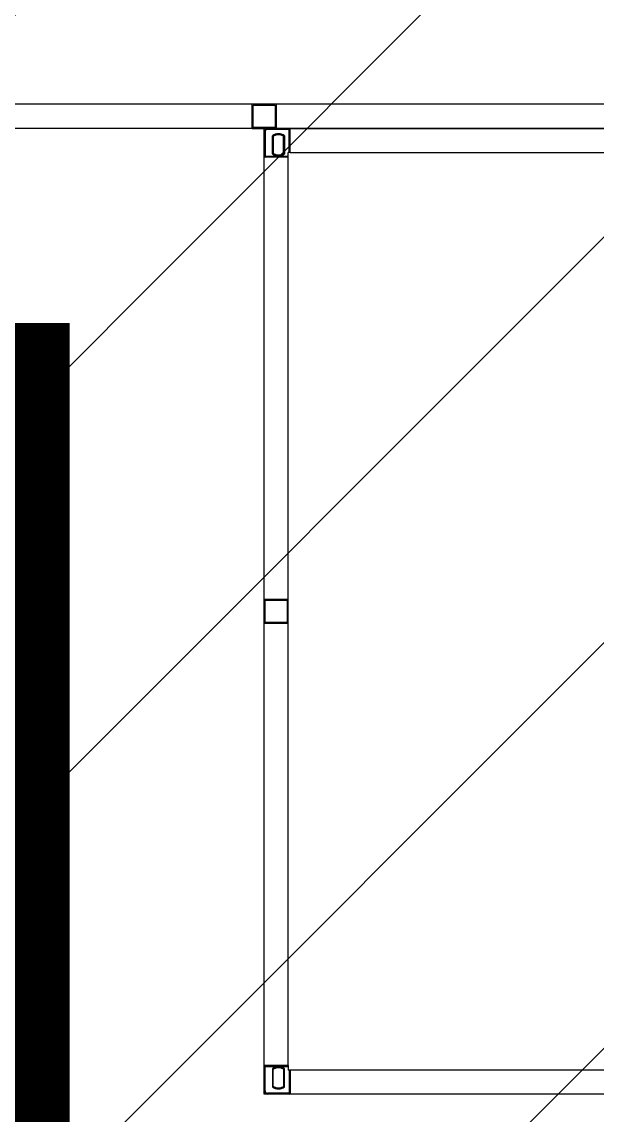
# Model space of a CAD drawing. Header units: millimetres. Extents: x 4133871 to 4440428, y -545651 to -495191.
# Drawn here: x 4199236.2 to 4199450.8, y -501090.8 to -500683.3 of the extents above; entities that cross this region are included whole.
import ezdxf

# ---------------------------------------------------------------- set-up
doc = ezdxf.new("R2010")
doc.units = ezdxf.units.MM
doc.header["$LTSCALE"] = 60
doc.layers.add('3', color=3, linetype='Continuous')

# ---------------------------------------------------------------- blocks, each defined once
blk = doc.blocks.new('KEY PLAN_NEW')
at = {"color": 253}
for p, q in [((-1287.42, -1488.94), (-1580.3, -1488.94)), ((-1465.36, -1491.94), (-1465.36, -1488.94)), ((-1462.36, -1488.94), (-1465.36, -1488.94)), ((-1465.24, -1489.06), (-1462.48, -1489.06)), ((-1465.24, -1489.06), (-1462.48, -1489.06)), ((-1465.24, -1491.82), (-1465.24, -1489.06)), ((-1462.48, -1489.06), (-1462.48, -1491.82)), ((-1462.36, -1488.94), (-1462.36, -1491.94)), ((-1465.36, -1491.94), (-1462.36, -1491.94)), ((-1462.48, -1491.82), (-1465.24, -1491.82)), ((-1460.62, -1494.94), (-1460.86, -1494.94)), ((-1460.86, -1495.5), (-1460.86, -1494.94)), ((-1460.86, -1608.38), (-1460.86, -1495.5)), ((-1460.62, -1494.94), (-1407.1, -1494.94)), ((-1463.86, -1550.44), (-1463.86, -1553.44)), ((-1463.86, -1550.44), (-1460.86, -1550.44)), ((-1463.74, -1553.32), (-1463.74, -1550.56)), ((-1463.74, -1550.56), (-1460.98, -1550.56)), ((-1460.98, -1550.56), (-1460.98, -1553.32)), ((-1460.98, -1550.56), (-1460.98, -1553.32)), ((-1460.86, -1553.44), (-1460.86, -1550.44)), ((-1460.86, -1553.44), (-1463.86, -1553.44)), ((-1460.98, -1553.32), (-1463.74, -1553.32)), ((-1460.86, -1608.38), (-1460.86, -1608.94)), ((-1460.62, -1608.94), (-1460.86, -1608.94)), ((-1407.1, -1608.94), (-1460.62, -1608.94))]:
    blk.add_line(p, q, dxfattribs=at)
at = {"color": 253, "linetype": 'Continuous'}
for p, q in [((-1463.74, -1492.35), (-1463.86, -1492.35)), ((-1463.74, -1492.06), (-1463.74, -1492.06)), ((-1463.74, -1492.06), (-1463.74, -1492.06)), ((-1463.74, -1492.35), (-1463.74, -1495.38)), ((-1463.45, -1492.06), (-1463.45, -1491.94)), ((-1460.74, -1492.06), (-1463.45, -1492.06)), ((-1462.84, -1495.1), (-1462.84, -1492.84)), ((-1462.72, -1492.91), (-1462.72, -1495.04)), ((-1461.45, -1495.04), (-1461.45, -1492.91)), ((-1461.33, -1492.84), (-1461.33, -1495.1)), ((-1460.74, -1491.94), (-1460.74, -1492.06)), ((-1460.62, -1492.06), (-1460.74, -1492.06)), ((-1460.74, -1494.94), (-1460.74, -1492.06)), ((-1460.62, -1494.94), (-1460.62, -1491.94)), ((-1463.74, -1495.38), (-1463.86, -1495.38)), ((-1460.86, -1495.5), (-1463.86, -1495.5)), ((-1463.74, -1495.5), (-1463.74, -1495.38)), ((-1463.74, -1495.38), (-1460.86, -1495.38)), ((-1460.86, -1608.38), (-1463.86, -1608.38)), ((-1463.74, -1608.38), (-1463.74, -1608.5)), ((-1463.74, -1608.5), (-1463.86, -1608.5)), ((-1463.74, -1608.5), (-1460.86, -1608.5)), ((-1463.74, -1611.53), (-1463.74, -1608.5)), ((-1462.84, -1608.78), (-1462.84, -1611.04)), ((-1462.72, -1610.98), (-1462.72, -1608.85)), ((-1461.45, -1608.85), (-1461.45, -1610.98)), ((-1461.33, -1611.04), (-1461.33, -1608.78)), ((-1460.74, -1608.94), (-1460.74, -1611.82)), ((-1460.62, -1608.94), (-1460.62, -1611.94)), ((-1463.74, -1611.53), (-1463.86, -1611.53)), ((-1463.74, -1611.82), (-1463.74, -1611.82)), ((-1463.74, -1611.82), (-1463.74, -1611.82)), ((-1463.45, -1611.82), (-1463.45, -1611.94)), ((-1460.74, -1611.82), (-1463.45, -1611.82)), ((-1460.74, -1611.94), (-1460.74, -1611.82)), ((-1460.62, -1611.82), (-1460.74, -1611.82))]:
    blk.add_line(p, q, dxfattribs=at)
at = {"color": 253}
for points in [[(-1583.86, -1491.94), (-1583.86, -1431.94), (-1283.86, -1431.94), (-1283.86, -1491.94)], [(-1463.86, -1491.94), (-1403.86, -1491.94), (-1403.86, -1611.94), (-1463.86, -1611.94)]]:
    blk.add_lwpolyline(points, close=True, dxfattribs=at)
at = {"color": 253, "linetype": 'Continuous'}
for centre, radius, start, end in [((-1463.45, -1492.35), 0.41, 90, 180), ((-1463.45, -1492.35), 0.29, 90, 180), ((-1462.08, -1493.97), 1.36, 56.2792, 123.7208), ((-1462.08, -1493.97), 1.24, 59.1964, 120.8036), ((-1460.74, -1492.06), 0.12, 0, 90), ((-1463.74, -1495.38), 0.12, 180, 270), ((-1462.08, -1493.97), 1.36, 236.2792, 303.7208), ((-1462.08, -1493.97), 1.24, 239.1964, 300.8036), ((-1463.74, -1608.5), 0.12, 90, 180), ((-1462.08, -1609.91), 1.36, 56.2792, 123.7208), ((-1462.08, -1609.91), 1.24, 59.1964, 120.8036), ((-1462.08, -1609.91), 1.36, 236.2792, 303.7208), ((-1462.08, -1609.91), 1.24, 239.1964, 300.8036), ((-1463.45, -1611.53), 0.41, 180, 270), ((-1463.45, -1611.53), 0.29, 180, 270), ((-1460.74, -1611.82), 0.12, 270, 0)]:
    blk.add_arc(centre, radius, start, end, dxfattribs=at)
for points, knots in [([(-1462.84, -1492.84), (-1462.84, -1492.84, 46), (-1462.84, -1492.84, 46), (-1462.83, -1492.84, 46), (-1462.83, -1492.84, 46), (-1462.83, -1492.84, 46), (-1462.83, -1492.85, 46), (-1462.83, -1492.85, 46), (-1462.82, -1492.85, 46), (-1462.82, -1492.85, 46), (-1462.81, -1492.86, 46), (-1462.81, -1492.86, 46), (-1462.8, -1492.86, 46), (-1462.8, -1492.86, 46), (-1462.8, -1492.86, 46), (-1462.8, -1492.86, 46), (-1462.79, -1492.87, 46), (-1462.79, -1492.87, 46), (-1462.79, -1492.87, 46), (-1462.79, -1492.87, 46), (-1462.78, -1492.87, 46), (-1462.78, -1492.88, 46), (-1462.77, -1492.88, 46), (-1462.77, -1492.88, 46), (-1462.76, -1492.88, 46), (-1462.76, -1492.88, 46), (-1462.76, -1492.88, 46), (-1462.76, -1492.88, 46), (-1462.76, -1492.89, 46), (-1462.76, -1492.89, 46), (-1462.75, -1492.89, 46), (-1462.75, -1492.89, 46), (-1462.74, -1492.89, 46), (-1462.74, -1492.89, 46), (-1462.74, -1492.9, 46), (-1462.74, -1492.9, 46), (-1462.74, -1492.9, 46), (-1462.74, -1492.9, 46), (-1462.73, -1492.9, 46), (-1462.73, -1492.9, 46), (-1462.73, -1492.9, 46), (-1462.73, -1492.9, 46), (-1462.73, -1492.9, 46), (-1462.72, -1492.9, 46), (-1462.72, -1492.91, 46), (-1462.72, -1492.91, 46), (-1462.72, -1492.91, 46), (-1462.72, -1492.91, 46), (-1462.72, -1492.91, 46), (-1462.72, -1492.91, 46), (-1462.72, -1492.91, 46), (-1462.72, -1492.91, 46), (-1462.72, -1492.91, 46), (-1462.72, -1492.91, 46)], [0, 0, 0, 0, 0.00782, 0.00782, 0.015639, 0.031279, 0.031279, 0.062557, 0.062557, 0.125114, 0.125114, 0.187671, 0.187671, 0.21895, 0.21895, 0.234589, 0.234589, 0.250228, 0.250228, 0.312785, 0.312785, 0.375342, 0.375342, 0.437899, 0.437899, 0.453538, 0.453538, 0.469178, 0.469178, 0.500456, 0.500456, 0.563013, 0.563013, 0.62557, 0.62557, 0.641209, 0.641209, 0.656849, 0.656849, 0.688127, 0.688127, 0.750684, 0.750684, 0.813241, 0.813241, 0.828881, 0.828881, 0.84452, 0.84452, 0.875798, 0.875798, 0.938355, 1, 1, 1, 1]), ([(-1461.45, -1492.91), (-1461.45, -1492.91, 46), (-1461.45, -1492.91, 46), (-1461.45, -1492.91, 46), (-1461.44, -1492.91, 46), (-1461.44, -1492.91, 46), (-1461.44, -1492.91, 46), (-1461.44, -1492.91, 46), (-1461.44, -1492.91, 46), (-1461.44, -1492.91, 46), (-1461.44, -1492.9, 46), (-1461.44, -1492.9, 46), (-1461.43, -1492.9, 46), (-1461.43, -1492.9, 46), (-1461.43, -1492.9, 46), (-1461.43, -1492.9, 46), (-1461.43, -1492.9, 46), (-1461.43, -1492.9, 46), (-1461.43, -1492.9, 46), (-1461.43, -1492.9, 46), (-1461.42, -1492.89, 46), (-1461.42, -1492.89, 46), (-1461.41, -1492.89, 46), (-1461.41, -1492.89, 46), (-1461.41, -1492.89, 46), (-1461.41, -1492.89, 46), (-1461.4, -1492.88, 46), (-1461.4, -1492.88, 46), (-1461.4, -1492.88, 46), (-1461.4, -1492.88, 46), (-1461.4, -1492.88, 46), (-1461.39, -1492.88, 46), (-1461.39, -1492.88, 46), (-1461.38, -1492.87, 46), (-1461.38, -1492.87, 46), (-1461.37, -1492.87, 46), (-1461.37, -1492.87, 46), (-1461.37, -1492.87, 46), (-1461.37, -1492.86, 46), (-1461.37, -1492.86, 46), (-1461.36, -1492.86, 46), (-1461.36, -1492.86, 46), (-1461.36, -1492.86, 46), (-1461.35, -1492.86, 46), (-1461.35, -1492.85, 46), (-1461.34, -1492.85, 46), (-1461.34, -1492.85, 46), (-1461.33, -1492.85, 46), (-1461.33, -1492.84, 46), (-1461.33, -1492.84, 46), (-1461.33, -1492.84, 46), (-1461.33, -1492.84, 46), (-1461.33, -1492.84, 46), (-1461.33, -1492.84, 46)], [0, 0, 0, 0, 0.06206, 0.12459, 0.12459, 0.155854, 0.155854, 0.171487, 0.171487, 0.187119, 0.187119, 0.249648, 0.249648, 0.312178, 0.312178, 0.343442, 0.343442, 0.359075, 0.359075, 0.374707, 0.374707, 0.437236, 0.437236, 0.499766, 0.499766, 0.53103, 0.53103, 0.546663, 0.546663, 0.562295, 0.562295, 0.624824, 0.624824, 0.687353, 0.687353, 0.749883, 0.749883, 0.765515, 0.765515, 0.781147, 0.781147, 0.812412, 0.812412, 0.874941, 0.874941, 0.937471, 0.937471, 0.968735, 0.968735, 0.984368, 0.992184, 0.992184, 1, 1, 1, 1]), ([(-1462.84, -1495.1), (-1462.84, -1495.1, 46), (-1462.84, -1495.1, 46), (-1462.83, -1495.1, 46), (-1462.83, -1495.1, 46), (-1462.83, -1495.1, 46), (-1462.83, -1495.1, 46), (-1462.83, -1495.1, 46), (-1462.82, -1495.1, 46), (-1462.82, -1495.09, 46), (-1462.81, -1495.09, 46), (-1462.81, -1495.09, 46), (-1462.8, -1495.09, 46), (-1462.8, -1495.09, 46), (-1462.8, -1495.08, 46), (-1462.8, -1495.08, 46), (-1462.79, -1495.08, 46), (-1462.79, -1495.08, 46), (-1462.79, -1495.08, 46), (-1462.79, -1495.08, 46), (-1462.78, -1495.07, 46), (-1462.78, -1495.07, 46), (-1462.77, -1495.07, 46), (-1462.77, -1495.07, 46), (-1462.76, -1495.06, 46), (-1462.76, -1495.06, 46), (-1462.76, -1495.06, 46), (-1462.76, -1495.06, 46), (-1462.76, -1495.06, 46), (-1462.76, -1495.06, 46), (-1462.75, -1495.06, 46), (-1462.75, -1495.06, 46), (-1462.74, -1495.05, 46), (-1462.74, -1495.05, 46), (-1462.74, -1495.05, 46), (-1462.74, -1495.05, 46), (-1462.74, -1495.05, 46), (-1462.74, -1495.05, 46), (-1462.73, -1495.05, 46), (-1462.73, -1495.05, 46), (-1462.73, -1495.05, 46), (-1462.73, -1495.05, 46), (-1462.73, -1495.04, 46), (-1462.72, -1495.04, 46), (-1462.72, -1495.04, 46), (-1462.72, -1495.04, 46), (-1462.72, -1495.04, 46), (-1462.72, -1495.04, 46), (-1462.72, -1495.04, 46), (-1462.72, -1495.04, 46), (-1462.72, -1495.04, 46), (-1462.72, -1495.04, 46), (-1462.72, -1495.04, 46), (-1462.72, -1495.04, 46)], [0, 0, 0, 0, 0.00782, 0.00782, 0.015639, 0.031279, 0.031279, 0.062557, 0.062557, 0.125114, 0.125114, 0.187671, 0.187671, 0.21895, 0.21895, 0.234589, 0.234589, 0.250228, 0.250228, 0.312785, 0.312785, 0.375342, 0.375342, 0.437899, 0.437899, 0.453538, 0.453538, 0.469178, 0.469178, 0.500456, 0.500456, 0.563013, 0.563013, 0.62557, 0.62557, 0.641209, 0.641209, 0.656849, 0.656849, 0.688127, 0.688127, 0.750684, 0.750684, 0.813241, 0.813241, 0.828881, 0.828881, 0.84452, 0.84452, 0.875798, 0.875798, 0.938355, 1, 1, 1, 1]), ([(-1461.45, -1495.04), (-1461.45, -1495.04, 46), (-1461.45, -1495.04, 46), (-1461.45, -1495.04, 46), (-1461.44, -1495.04, 46), (-1461.44, -1495.04, 46), (-1461.44, -1495.04, 46), (-1461.44, -1495.04, 46), (-1461.44, -1495.04, 46), (-1461.44, -1495.04, 46), (-1461.44, -1495.04, 46), (-1461.44, -1495.04, 46), (-1461.43, -1495.05, 46), (-1461.43, -1495.05, 46), (-1461.43, -1495.05, 46), (-1461.43, -1495.05, 46), (-1461.43, -1495.05, 46), (-1461.43, -1495.05, 46), (-1461.43, -1495.05, 46), (-1461.43, -1495.05, 46), (-1461.42, -1495.05, 46), (-1461.42, -1495.05, 46), (-1461.41, -1495.06, 46), (-1461.41, -1495.06, 46), (-1461.41, -1495.06, 46), (-1461.41, -1495.06, 46), (-1461.4, -1495.06, 46), (-1461.4, -1495.06, 46), (-1461.4, -1495.06, 46), (-1461.4, -1495.06, 46), (-1461.4, -1495.07, 46), (-1461.39, -1495.07, 46), (-1461.39, -1495.07, 46), (-1461.38, -1495.07, 46), (-1461.38, -1495.08, 46), (-1461.37, -1495.08, 46), (-1461.37, -1495.08, 46), (-1461.37, -1495.08, 46), (-1461.37, -1495.08, 46), (-1461.37, -1495.08, 46), (-1461.36, -1495.09, 46), (-1461.36, -1495.09, 46), (-1461.36, -1495.09, 46), (-1461.35, -1495.09, 46), (-1461.35, -1495.09, 46), (-1461.34, -1495.1, 46), (-1461.34, -1495.1, 46), (-1461.33, -1495.1, 46), (-1461.33, -1495.1, 46), (-1461.33, -1495.1, 46), (-1461.33, -1495.1, 46), (-1461.33, -1495.1, 46), (-1461.33, -1495.1, 46), (-1461.33, -1495.1, 46)], [0, 0, 0, 0, 0.06206, 0.12459, 0.12459, 0.155854, 0.155854, 0.171487, 0.171487, 0.187119, 0.187119, 0.249648, 0.249648, 0.312178, 0.312178, 0.343442, 0.343442, 0.359075, 0.359075, 0.374707, 0.374707, 0.437236, 0.437236, 0.499766, 0.499766, 0.53103, 0.53103, 0.546663, 0.546663, 0.562295, 0.562295, 0.624824, 0.624824, 0.687353, 0.687353, 0.749883, 0.749883, 0.765515, 0.765515, 0.781147, 0.781147, 0.812412, 0.812412, 0.874941, 0.874941, 0.937471, 0.937471, 0.968735, 0.968735, 0.984368, 0.992184, 0.992184, 1, 1, 1, 1]), ([(-1462.84, -1608.78), (-1462.84, -1608.78, 46), (-1462.84, -1608.78, 46), (-1462.83, -1608.78, 46), (-1462.83, -1608.78, 46), (-1462.83, -1608.78, 46), (-1462.83, -1608.79, 46), (-1462.83, -1608.79, 46), (-1462.82, -1608.79, 46), (-1462.82, -1608.79, 46), (-1462.81, -1608.8, 46), (-1462.81, -1608.8, 46), (-1462.8, -1608.8, 46), (-1462.8, -1608.8, 46), (-1462.8, -1608.8, 46), (-1462.8, -1608.8, 46), (-1462.79, -1608.81, 46), (-1462.79, -1608.81, 46), (-1462.79, -1608.81, 46), (-1462.79, -1608.81, 46), (-1462.78, -1608.81, 46), (-1462.78, -1608.82, 46), (-1462.77, -1608.82, 46), (-1462.77, -1608.82, 46), (-1462.76, -1608.82, 46), (-1462.76, -1608.82, 46), (-1462.76, -1608.82, 46), (-1462.76, -1608.82, 46), (-1462.76, -1608.83, 46), (-1462.76, -1608.83, 46), (-1462.75, -1608.83, 46), (-1462.75, -1608.83, 46), (-1462.74, -1608.83, 46), (-1462.74, -1608.83, 46), (-1462.74, -1608.84, 46), (-1462.74, -1608.84, 46), (-1462.74, -1608.84, 46), (-1462.74, -1608.84, 46), (-1462.73, -1608.84, 46), (-1462.73, -1608.84, 46), (-1462.73, -1608.84, 46), (-1462.73, -1608.84, 46), (-1462.73, -1608.84, 46), (-1462.72, -1608.84, 46), (-1462.72, -1608.85, 46), (-1462.72, -1608.85, 46), (-1462.72, -1608.85, 46), (-1462.72, -1608.85, 46), (-1462.72, -1608.85, 46), (-1462.72, -1608.85, 46), (-1462.72, -1608.85, 46), (-1462.72, -1608.85, 46), (-1462.72, -1608.85, 46), (-1462.72, -1608.85, 46)], [0, 0, 0, 0, 0.00782, 0.00782, 0.015639, 0.031279, 0.031279, 0.062557, 0.062557, 0.125114, 0.125114, 0.187671, 0.187671, 0.21895, 0.21895, 0.234589, 0.234589, 0.250228, 0.250228, 0.312785, 0.312785, 0.375342, 0.375342, 0.437899, 0.437899, 0.453538, 0.453538, 0.469178, 0.469178, 0.500456, 0.500456, 0.563013, 0.563013, 0.62557, 0.62557, 0.641209, 0.641209, 0.656849, 0.656849, 0.688127, 0.688127, 0.750684, 0.750684, 0.813241, 0.813241, 0.828881, 0.828881, 0.84452, 0.84452, 0.875798, 0.875798, 0.938355, 1, 1, 1, 1]), ([(-1461.45, -1608.85), (-1461.45, -1608.85, 46), (-1461.45, -1608.85, 46), (-1461.45, -1608.85, 46), (-1461.44, -1608.85, 46), (-1461.44, -1608.85, 46), (-1461.44, -1608.85, 46), (-1461.44, -1608.85, 46), (-1461.44, -1608.85, 46), (-1461.44, -1608.85, 46), (-1461.44, -1608.84, 46), (-1461.44, -1608.84, 46), (-1461.43, -1608.84, 46), (-1461.43, -1608.84, 46), (-1461.43, -1608.84, 46), (-1461.43, -1608.84, 46), (-1461.43, -1608.84, 46), (-1461.43, -1608.84, 46), (-1461.43, -1608.84, 46), (-1461.43, -1608.84, 46), (-1461.42, -1608.83, 46), (-1461.42, -1608.83, 46), (-1461.41, -1608.83, 46), (-1461.41, -1608.83, 46), (-1461.41, -1608.83, 46), (-1461.41, -1608.83, 46), (-1461.4, -1608.82, 46), (-1461.4, -1608.82, 46), (-1461.4, -1608.82, 46), (-1461.4, -1608.82, 46), (-1461.4, -1608.82, 46), (-1461.39, -1608.82, 46), (-1461.39, -1608.82, 46), (-1461.38, -1608.81, 46), (-1461.38, -1608.81, 46), (-1461.37, -1608.81, 46), (-1461.37, -1608.81, 46), (-1461.37, -1608.81, 46), (-1461.37, -1608.8, 46), (-1461.37, -1608.8, 46), (-1461.36, -1608.8, 46), (-1461.36, -1608.8, 46), (-1461.36, -1608.8, 46), (-1461.35, -1608.8, 46), (-1461.35, -1608.79, 46), (-1461.34, -1608.79, 46), (-1461.34, -1608.79, 46), (-1461.33, -1608.79, 46), (-1461.33, -1608.78, 46), (-1461.33, -1608.78, 46), (-1461.33, -1608.78, 46), (-1461.33, -1608.78, 46), (-1461.33, -1608.78, 46), (-1461.33, -1608.78, 46)], [0, 0, 0, 0, 0.06206, 0.12459, 0.12459, 0.155854, 0.155854, 0.171487, 0.171487, 0.187119, 0.187119, 0.249648, 0.249648, 0.312178, 0.312178, 0.343442, 0.343442, 0.359075, 0.359075, 0.374707, 0.374707, 0.437236, 0.437236, 0.499766, 0.499766, 0.53103, 0.53103, 0.546663, 0.546663, 0.562295, 0.562295, 0.624824, 0.624824, 0.687353, 0.687353, 0.749883, 0.749883, 0.765515, 0.765515, 0.781147, 0.781147, 0.812412, 0.812412, 0.874941, 0.874941, 0.937471, 0.937471, 0.968735, 0.968735, 0.984368, 0.992184, 0.992184, 1, 1, 1, 1]), ([(-1462.84, -1611.04), (-1462.84, -1611.04, 46), (-1462.84, -1611.04, 46), (-1462.83, -1611.04, 46), (-1462.83, -1611.04, 46), (-1462.83, -1611.04, 46), (-1462.83, -1611.04, 46), (-1462.83, -1611.04, 46), (-1462.82, -1611.04, 46), (-1462.82, -1611.03, 46), (-1462.81, -1611.03, 46), (-1462.81, -1611.03, 46), (-1462.8, -1611.03, 46), (-1462.8, -1611.03, 46), (-1462.8, -1611.02, 46), (-1462.8, -1611.02, 46), (-1462.79, -1611.02, 46), (-1462.79, -1611.02, 46), (-1462.79, -1611.02, 46), (-1462.79, -1611.02, 46), (-1462.78, -1611.01, 46), (-1462.78, -1611.01, 46), (-1462.77, -1611.01, 46), (-1462.77, -1611.01, 46), (-1462.76, -1611, 46), (-1462.76, -1611, 46), (-1462.76, -1611, 46), (-1462.76, -1611, 46), (-1462.76, -1611, 46), (-1462.76, -1611, 46), (-1462.75, -1611, 46), (-1462.75, -1611, 46), (-1462.74, -1610.99, 46), (-1462.74, -1610.99, 46), (-1462.74, -1610.99, 46), (-1462.74, -1610.99, 46), (-1462.74, -1610.99, 46), (-1462.74, -1610.99, 46), (-1462.73, -1610.99, 46), (-1462.73, -1610.99, 46), (-1462.73, -1610.99, 46), (-1462.73, -1610.99, 46), (-1462.73, -1610.98, 46), (-1462.72, -1610.98, 46), (-1462.72, -1610.98, 46), (-1462.72, -1610.98, 46), (-1462.72, -1610.98, 46), (-1462.72, -1610.98, 46), (-1462.72, -1610.98, 46), (-1462.72, -1610.98, 46), (-1462.72, -1610.98, 46), (-1462.72, -1610.98, 46), (-1462.72, -1610.98, 46), (-1462.72, -1610.98, 46)], [0, 0, 0, 0, 0.00782, 0.00782, 0.015639, 0.031279, 0.031279, 0.062557, 0.062557, 0.125114, 0.125114, 0.187671, 0.187671, 0.21895, 0.21895, 0.234589, 0.234589, 0.250228, 0.250228, 0.312785, 0.312785, 0.375342, 0.375342, 0.437899, 0.437899, 0.453538, 0.453538, 0.469178, 0.469178, 0.500456, 0.500456, 0.563013, 0.563013, 0.62557, 0.62557, 0.641209, 0.641209, 0.656849, 0.656849, 0.688127, 0.688127, 0.750684, 0.750684, 0.813241, 0.813241, 0.828881, 0.828881, 0.84452, 0.84452, 0.875798, 0.875798, 0.938355, 1, 1, 1, 1]), ([(-1461.45, -1610.98), (-1461.45, -1610.98, 46), (-1461.45, -1610.98, 46), (-1461.45, -1610.98, 46), (-1461.44, -1610.98, 46), (-1461.44, -1610.98, 46), (-1461.44, -1610.98, 46), (-1461.44, -1610.98, 46), (-1461.44, -1610.98, 46), (-1461.44, -1610.98, 46), (-1461.44, -1610.98, 46), (-1461.44, -1610.98, 46), (-1461.43, -1610.99, 46), (-1461.43, -1610.99, 46), (-1461.43, -1610.99, 46), (-1461.43, -1610.99, 46), (-1461.43, -1610.99, 46), (-1461.43, -1610.99, 46), (-1461.43, -1610.99, 46), (-1461.43, -1610.99, 46), (-1461.42, -1610.99, 46), (-1461.42, -1610.99, 46), (-1461.41, -1611, 46), (-1461.41, -1611, 46), (-1461.41, -1611, 46), (-1461.41, -1611, 46), (-1461.4, -1611, 46), (-1461.4, -1611, 46), (-1461.4, -1611, 46), (-1461.4, -1611, 46), (-1461.4, -1611.01, 46), (-1461.39, -1611.01, 46), (-1461.39, -1611.01, 46), (-1461.38, -1611.01, 46), (-1461.38, -1611.02, 46), (-1461.37, -1611.02, 46), (-1461.37, -1611.02, 46), (-1461.37, -1611.02, 46), (-1461.37, -1611.02, 46), (-1461.37, -1611.02, 46), (-1461.36, -1611.03, 46), (-1461.36, -1611.03, 46), (-1461.36, -1611.03, 46), (-1461.35, -1611.03, 46), (-1461.35, -1611.03, 46), (-1461.34, -1611.04, 46), (-1461.34, -1611.04, 46), (-1461.33, -1611.04, 46), (-1461.33, -1611.04, 46), (-1461.33, -1611.04, 46), (-1461.33, -1611.04, 46), (-1461.33, -1611.04, 46), (-1461.33, -1611.04, 46), (-1461.33, -1611.04, 46)], [0, 0, 0, 0, 0.06206, 0.12459, 0.12459, 0.155854, 0.155854, 0.171487, 0.171487, 0.187119, 0.187119, 0.249648, 0.249648, 0.312178, 0.312178, 0.343442, 0.343442, 0.359075, 0.359075, 0.374707, 0.374707, 0.437236, 0.437236, 0.499766, 0.499766, 0.53103, 0.53103, 0.546663, 0.546663, 0.562295, 0.562295, 0.624824, 0.624824, 0.687353, 0.687353, 0.749883, 0.749883, 0.765515, 0.765515, 0.781147, 0.781147, 0.812412, 0.812412, 0.874941, 0.874941, 0.937471, 0.937471, 0.968735, 0.968735, 0.984368, 0.992184, 0.992184, 1, 1, 1, 1])]:
    blk.add_open_spline(points, degree=3, knots=knots, dxfattribs=at)

msp = doc.modelspace()

# ---------------------------------------------------------------- hatches: boundary and pattern name
at = {"layer": '3'}
h = msp.add_hatch(dxfattribs=at)
h.set_pattern_fill('ANSI31', color=256, scale=855.36)
h.set_pattern_definition([(45, (-12566.07, -107751.94), (-75.603857, 75.603857), [])])
h.paths.add_polyline_path([(4199046.58, -500083.05), (4199226.58, -500083.05), (4199226.58, -499723.05), (4199766.58, -499723.05), (4199766.58, -499543.05), (4200866.58, -499543.05), (4200866.58, -499665.45), (4201706.94, -499665.45), (4201706.94, -500263.05), (4201766.58, -500263.05), (4201766.58, -501723.05), (4200515.58, -501723.05), (4200515.58, -501727.55), (4200506.58, -501727.55), (4200506.58, -501903.05), (4199946.58, -501903.05), (4199946.58, -501543.05), (4199586.58, -501543.05), (4199586.58, -501183.05), (4199226.58, -501183.05), (4199226.58, -500823.05), (4198686.58, -500823.05), (4198686.58, -500443.05), (4199046.58, -500443.05)])

# ---------------------------------------------------------------- linework, layer by layer
at = {"layer": '3', "const_width": 55}
msp.add_lwpolyline([(4199046.58, -500083.05), (4199226.58, -500083.05), (4199226.58, -499723.05), (4199766.58, -499723.05), (4199766.58, -499543.05), (4200866.58, -499543.05), (4200866.58, -499665.45), (4201706.94, -499665.45), (4201706.94, -500263.05), (4201766.58, -500263.05), (4201766.58, -501723.05), (4200515.58, -501723.05), (4200515.58, -501727.55), (4200506.58, -501727.55), (4200506.58, -501903.05), (4199946.58, -501903.05), (4199946.58, -501543.05), (4199586.58, -501543.05), (4199586.58, -501183.05), (4199226.58, -501183.05), (4199226.58, -500823.05), (4198686.58, -500823.05), (4198686.58, -500443.05), (4199046.58, -500443.05)], close=True, dxfattribs=at)

# ---------------------------------------------------------------- block references
at = {"xscale": 3, "yscale": 3, "zscale": 3}
msp.add_blockref('KEY PLAN_NEW', (4203718.16, -496247.22), dxfattribs=at)

doc.saveas('drawing.dxf')
